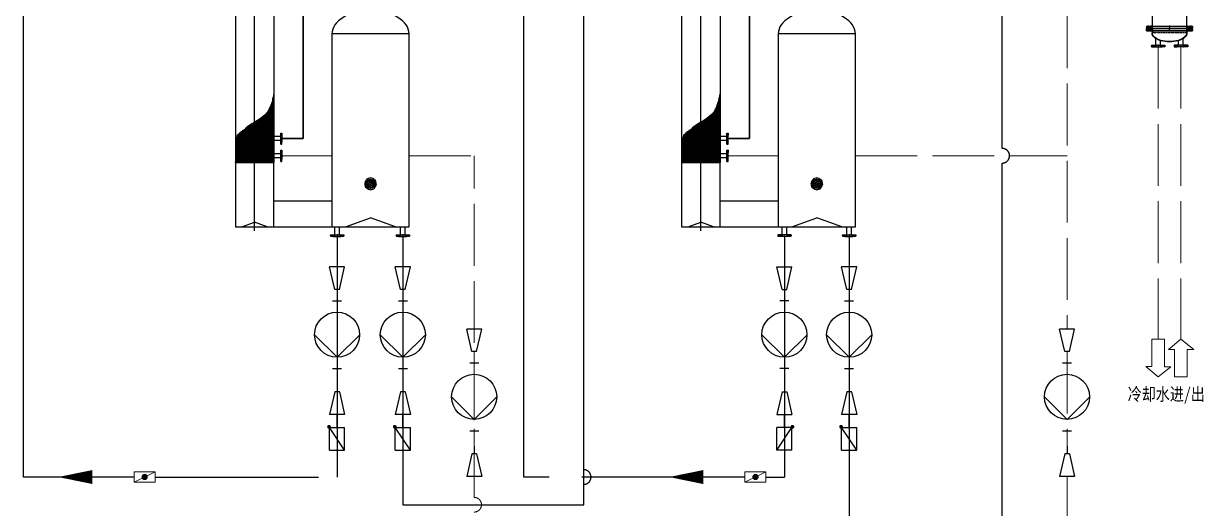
# Model space of a CAD drawing. Header units: millimetres. Extents: x -40360 to 69824, y -20656 to 13897.
# Drawn here: x -30860 to -17097, y -9922 to -4272 of the extents above; entities that cross this region are included whole.
import ezdxf

# ---------------------------------------------------------------- set-up
doc = ezdxf.new("R2010")
doc.units = ezdxf.units.MM
for name, pattern in [('ACAD_ISO02W100', [15, 12, -3]), ('ACAD_ISO10W100', [18, 12, -3, 0, -3]), ('PHANTOM', [63.5, 31.75, -6.35, 6.35, -6.35, 6.35, -6.35])]:
    doc.linetypes.add(name, pattern=pattern)
for name, color, linetype in [('2', 1, 'Continuous'), ('LAYER1', 7, 'Continuous'), ('LAYER2', 1, 'Continuous')]:
    doc.layers.add(name, color=color, linetype=linetype)
for name, color, linetype, lineweight in [('冷凝水管线', 140, 'ACAD_ISO02W100', 15), ('物料线路', 40, 'PHANTOM', 25), ('阀门仪表', 7, 'Continuous', 20)]:
    doc.layers.add(name, color=color, linetype=linetype, lineweight=lineweight)
doc.styles.add('仪表文字', font='SIMFANG.TTF', dxfattribs={"width": 0.8})

msp = doc.modelspace()

# ---------------------------------------------------------------- hatches: boundary and pattern name
h = msp.add_hatch()
h.set_pattern_fill('ANSI31', color=256, style=0)
h.set_pattern_definition([(315, (-45495.7813, -2655.963), (-2.24506403, -2.24506403), [])])
h.paths.add_polyline_path([(-17763, -4330), (-17751, -4330), (-17751, -4356), (-17763, -4356)])
h.paths.add_polyline_path([(-17763, -4326), (-17763, -4300), (-17751, -4300), (-17751, -4326)])
h.paths.add_polyline_path([(-17693, -4328), (-17693, -4356), (-17729, -4356), (-17729, -4330), (-17724, -4330), (-17724, -4328)])
h.paths.add_polyline_path([(-17693, -4300), (-17693, -4328), (-17724, -4328), (-17724, -4326), (-17729, -4326), (-17729, -4300)])
h.paths.add_polyline_path([(-17261, -4328), (-17261, -4330), (-17256, -4330), (-17256, -4356), (-17293, -4356), (-17293, -4328)])
h.paths.add_polyline_path([(-17256, -4300), (-17256, -4326), (-17261, -4326), (-17261, -4328), (-17293, -4328), (-17293, -4300)])
h.paths.add_polyline_path([(-17234, -4330), (-17223, -4330), (-17223, -4356), (-17234, -4356)])
h.paths.add_polyline_path([(-17234, -4300), (-17223, -4300), (-17223, -4326), (-17234, -4326)])
at = {"linetype": 'Continuous'}
h = msp.add_hatch(dxfattribs=at)
h.set_pattern_fill('_USER', scale=3.6, angle=-135, style=0, pattern_type=0)
h.set_pattern_definition([(45, (-52961.2538, -3676.911), (-2.5455844, 2.5455844), [])])
h.paths.add_polyline_path([(-17704, -4524), (-17704, -4541), (-17695, -4541), (-17695, -4524)])
h.paths.add_polyline_path([(-17548, -4524), (-17548, -4541), (-17558, -4541), (-17558, -4524)])
h.paths.add_polyline_path([(-17654, -4524), (-17654, -4543), (-17673, -4543), (-17673, -4541), (-17678, -4541), (-17678, -4524)])
h.paths.add_polyline_path([(-17599, -4524), (-17599, -4543), (-17579, -4543), (-17579, -4541), (-17575, -4541), (-17575, -4524)])
h = msp.add_hatch(dxfattribs=at)
h.set_pattern_fill('_USER', scale=3.6, angle=-135, style=0, pattern_type=0)
h.set_pattern_definition([(135, (17975.6084, -3676.911), (2.5455844, 2.5455844), [])])
h.paths.add_polyline_path([(-17281, -4524), (-17281, -4541), (-17291, -4541), (-17291, -4524)])
h.paths.add_polyline_path([(-17437, -4524), (-17437, -4541), (-17428, -4541), (-17428, -4524)])
h.paths.add_polyline_path([(-17332, -4524), (-17332, -4543), (-17313, -4543), (-17313, -4541), (-17308, -4541), (-17308, -4524)])
h.paths.add_polyline_path([(-17387, -4524), (-17387, -4543), (-17406, -4543), (-17406, -4541), (-17411, -4541), (-17411, -4524)])
h = msp.add_hatch(dxfattribs=at)
h.set_pattern_fill('_USER', scale=3, angle=-45, style=0, pattern_type=0)
h.set_pattern_definition([(135, (-28567.013, -35057.9666), (-2.12132034, -2.12132034), [])])
h.paths.add_polyline_path([(-27861, -5677), (-27847, -5677), (-27847, -5669), (-27861, -5669)])
h.paths.add_polyline_path([(-27861, -5547), (-27847, -5547), (-27847, -5555), (-27861, -5555)])
h.paths.add_polyline_path([(-27861, -5635), (-27845, -5635), (-27845, -5651), (-27847, -5651), (-27847, -5655), (-27861, -5655)])
h.paths.add_polyline_path([(-27861, -5589), (-27845, -5589), (-27845, -5573), (-27847, -5573), (-27847, -5569), (-27861, -5569)])
h = msp.add_hatch(dxfattribs=at)
h.set_pattern_fill('_USER', scale=3, angle=-45, style=0, pattern_type=0)
h.set_pattern_definition([(135, (-23361.7234, -35057.9666), (-2.12132034, -2.12132034), [])])
h.paths.add_polyline_path([(-22656, -5677), (-22642, -5677), (-22642, -5669), (-22656, -5669)])
h.paths.add_polyline_path([(-22656, -5547), (-22642, -5547), (-22642, -5555), (-22656, -5555)])
h.paths.add_polyline_path([(-22656, -5635), (-22640, -5635), (-22640, -5651), (-22642, -5651), (-22642, -5655), (-22656, -5655)])
h.paths.add_polyline_path([(-22656, -5589), (-22640, -5589), (-22640, -5573), (-22642, -5573), (-22642, -5569), (-22656, -5569)])
h = msp.add_hatch(dxfattribs=at)
h.set_pattern_fill('_USER', scale=3, angle=-45, style=0, pattern_type=0)
h.set_pattern_definition([(135, (-28567.013, -35257.692), (-2.12132034, -2.12132034), [])])
h.paths.add_polyline_path([(-27861, -5877), (-27847, -5877), (-27847, -5869), (-27861, -5869)])
h.paths.add_polyline_path([(-27861, -5747), (-27847, -5747), (-27847, -5755), (-27861, -5755)])
h.paths.add_polyline_path([(-27861, -5835), (-27845, -5835), (-27845, -5851), (-27847, -5851), (-27847, -5855), (-27861, -5855)])
h.paths.add_polyline_path([(-27861, -5789), (-27845, -5789), (-27845, -5773), (-27847, -5773), (-27847, -5769), (-27861, -5769)])
h = msp.add_hatch(dxfattribs=at)
h.set_pattern_fill('_USER', scale=3, angle=-45, style=0, pattern_type=0)
h.set_pattern_definition([(135, (-23361.7234, -35257.692), (-2.12132034, -2.12132034), [])])
h.paths.add_polyline_path([(-22656, -5877), (-22642, -5877), (-22642, -5869), (-22656, -5869)])
h.paths.add_polyline_path([(-22656, -5747), (-22642, -5747), (-22642, -5755), (-22656, -5755)])
h.paths.add_polyline_path([(-22656, -5835), (-22640, -5835), (-22640, -5851), (-22642, -5851), (-22642, -5855), (-22656, -5855)])
h.paths.add_polyline_path([(-22656, -5789), (-22640, -5789), (-22640, -5773), (-22642, -5773), (-22642, -5769), (-22656, -5769)])
h = msp.add_hatch()
h.set_pattern_fill('ANSI31', color=6, style=0)
h.set_pattern_definition([(315, (-45495.7813, -3777.1302), (-2.24506403, -2.24506403), [])])
h.paths.add_polyline_path([(-28172, -5889), (-28179, -5889), (-28179, -5859), (-28172, -5859)])
h.paths.add_polyline_path([(-28193, -5889), (-28200, -5889), (-28200, -5859), (-28193, -5859)])
h.paths.add_polyline_path([(-28214, -5889), (-28220, -5889), (-28220, -5859), (-28214, -5859)])
h.paths.add_polyline_path([(-28234, -5889), (-28241, -5889), (-28241, -5859), (-28234, -5859)])
h.paths.add_polyline_path([(-28255, -5889), (-28262, -5889), (-28262, -5859), (-28255, -5859)])
h.paths.add_polyline_path([(-28275, -5889), (-28282, -5889), (-28282, -5859), (-28275, -5859)])
h.paths.add_polyline_path([(-28296, -5889), (-28303, -5889), (-28303, -5859), (-28296, -5859)])
h.paths.add_polyline_path([(-28317, -5889), (-28323, -5889), (-28323, -5859), (-28317, -5859)])
h.paths.add_polyline_path([(-28337, -5889), (-28344, -5889), (-28344, -5859), (-28337, -5859)])
h.paths.add_polyline_path([(-28358, -5889), (-28365, -5889), (-28365, -5859), (-28358, -5859)])
h.paths.add_polyline_path([(-28378, -5889), (-28390, -5889), (-28390, -5859), (-28378, -5859)])
h.paths.add_polyline_path([(-28152, -5889), (-28159, -5889), (-28159, -5859), (-28152, -5859)])
h.paths.add_polyline_path([(-28131, -5889), (-28138, -5889), (-28138, -5859), (-28131, -5859)])
h.paths.add_polyline_path([(-28110, -5889), (-28117, -5889), (-28117, -5859), (-28110, -5859)])
h.paths.add_polyline_path([(-28090, -5889), (-28097, -5889), (-28097, -5859), (-28090, -5859)])
h.paths.add_polyline_path([(-28069, -5889), (-28076, -5889), (-28076, -5859), (-28069, -5859)])
h.paths.add_polyline_path([(-28049, -5889), (-28055, -5889), (-28055, -5859), (-28049, -5859)])
h.paths.add_polyline_path([(-28028, -5889), (-28035, -5889), (-28035, -5859), (-28028, -5859)])
h.paths.add_polyline_path([(-28007, -5889), (-28014, -5889), (-28014, -5859), (-28007, -5859)])
h.paths.add_polyline_path([(-27987, -5889), (-27994, -5889), (-27994, -5859), (-27987, -5859)])
h.paths.add_polyline_path([(-27966, -5889), (-27973, -5889), (-27973, -5859), (-27966, -5859)])
h.paths.add_polyline_path([(-27940, -5889), (-27952, -5889), (-27952, -5859), (-27940, -5859)])
h = msp.add_hatch()
h.set_pattern_fill('ANSI31', color=6, style=0)
h.set_pattern_definition([(315, (-40290.4917, -3777.1302), (-2.24506403, -2.24506403), [])])
h.paths.add_polyline_path([(-22967, -5889), (-22974, -5889), (-22974, -5859), (-22967, -5859)])
h.paths.add_polyline_path([(-22988, -5889), (-22994, -5889), (-22994, -5859), (-22988, -5859)])
h.paths.add_polyline_path([(-23008, -5889), (-23015, -5889), (-23015, -5859), (-23008, -5859)])
h.paths.add_polyline_path([(-23029, -5889), (-23036, -5889), (-23036, -5859), (-23029, -5859)])
h.paths.add_polyline_path([(-23049, -5889), (-23056, -5889), (-23056, -5859), (-23049, -5859)])
h.paths.add_polyline_path([(-23070, -5889), (-23077, -5889), (-23077, -5859), (-23070, -5859)])
h.paths.add_polyline_path([(-23091, -5889), (-23098, -5889), (-23098, -5859), (-23091, -5859)])
h.paths.add_polyline_path([(-23111, -5889), (-23118, -5889), (-23118, -5859), (-23111, -5859)])
h.paths.add_polyline_path([(-23132, -5889), (-23139, -5889), (-23139, -5859), (-23132, -5859)])
h.paths.add_polyline_path([(-23152, -5889), (-23159, -5889), (-23159, -5859), (-23152, -5859)])
h.paths.add_polyline_path([(-23173, -5889), (-23185, -5889), (-23185, -5859), (-23173, -5859)])
h.paths.add_polyline_path([(-22946, -5889), (-22953, -5889), (-22953, -5859), (-22946, -5859)])
h.paths.add_polyline_path([(-22926, -5889), (-22933, -5889), (-22933, -5859), (-22926, -5859)])
h.paths.add_polyline_path([(-22905, -5889), (-22912, -5889), (-22912, -5859), (-22905, -5859)])
h.paths.add_polyline_path([(-22885, -5889), (-22891, -5889), (-22891, -5859), (-22885, -5859)])
h.paths.add_polyline_path([(-22864, -5889), (-22871, -5889), (-22871, -5859), (-22864, -5859)])
h.paths.add_polyline_path([(-22843, -5889), (-22850, -5889), (-22850, -5859), (-22843, -5859)])
h.paths.add_polyline_path([(-22823, -5889), (-22830, -5889), (-22830, -5859), (-22823, -5859)])
h.paths.add_polyline_path([(-22802, -5889), (-22809, -5889), (-22809, -5859), (-22802, -5859)])
h.paths.add_polyline_path([(-22781, -5889), (-22788, -5889), (-22788, -5859), (-22781, -5859)])
h.paths.add_polyline_path([(-22761, -5889), (-22768, -5889), (-22768, -5859), (-22761, -5859)])
h.paths.add_polyline_path([(-22735, -5889), (-22747, -5889), (-22747, -5859), (-22735, -5859)])
h = msp.add_hatch()
h.set_pattern_fill('ANSI33', color=5, scale=3, style=0)
h.set_pattern_definition([(45, (-30077.023, -1401.48), (-13.470384, 13.470384), []), (45, (-30063.552, -1401.48), (-13.470384, 13.470384), [9.525, -4.7625])])
h.paths.add_polyline_path([(-26867, -6139, 1), (-26759, -6139, 1)])
h = msp.add_hatch()
h.set_pattern_fill('ANSI33', color=5, scale=3, style=0)
h.set_pattern_definition([(45, (-24871.733, -1401.48), (-13.470384, 13.470384), []), (45, (-24858.263, -1401.48), (-13.470384, 13.470384), [9.525, -4.7625])])
h.paths.add_polyline_path([(-21661, -6139, 1), (-21553, -6139, 1)])
h = msp.add_hatch(dxfattribs=at)
h.set_pattern_fill('_USER', scale=3.6, angle=-135, style=0, pattern_type=0)
h.set_pattern_definition([(45, (-62537.7753, -5886.6496), (-2.5455844, 2.5455844), [])])
h.paths.add_polyline_path([(-27281, -6734), (-27281, -6751), (-27271, -6751), (-27271, -6734)])
h.paths.add_polyline_path([(-27125, -6734), (-27125, -6751), (-27134, -6751), (-27134, -6734)])
h.paths.add_polyline_path([(-27230, -6734), (-27230, -6753), (-27250, -6753), (-27250, -6751), (-27254, -6751), (-27254, -6734)])
h.paths.add_polyline_path([(-27175, -6734), (-27175, -6753), (-27156, -6753), (-27156, -6751), (-27151, -6751), (-27151, -6734)])
h = msp.add_hatch(dxfattribs=at)
h.set_pattern_fill('_USER', scale=3.6, angle=-135, style=0, pattern_type=0)
h.set_pattern_definition([(45, (-61770.8307, -5886.6496), (-2.5455844, 2.5455844), [])])
h.paths.add_polyline_path([(-26514, -6734), (-26514, -6751), (-26504, -6751), (-26504, -6734)])
h.paths.add_polyline_path([(-26358, -6734), (-26358, -6751), (-26367, -6751), (-26367, -6734)])
h.paths.add_polyline_path([(-26463, -6734), (-26463, -6753), (-26483, -6753), (-26483, -6751), (-26487, -6751), (-26487, -6734)])
h.paths.add_polyline_path([(-26408, -6734), (-26408, -6753), (-26389, -6753), (-26389, -6751), (-26384, -6751), (-26384, -6734)])
h = msp.add_hatch(dxfattribs=at)
h.set_pattern_fill('_USER', scale=3.6, angle=-135, style=0, pattern_type=0)
h.set_pattern_definition([(135, (13350.385, -5886.6496), (2.5455844, 2.5455844), [])])
h.paths.add_polyline_path([(-21907, -6734), (-21907, -6751), (-21916, -6751), (-21916, -6734)])
h.paths.add_polyline_path([(-22063, -6734), (-22063, -6751), (-22053, -6751), (-22053, -6734)])
h.paths.add_polyline_path([(-21957, -6734), (-21957, -6753), (-21938, -6753), (-21938, -6751), (-21933, -6751), (-21933, -6734)])
h.paths.add_polyline_path([(-22012, -6734), (-22012, -6753), (-22031, -6753), (-22031, -6751), (-22036, -6751), (-22036, -6734)])
h = msp.add_hatch(dxfattribs=at)
h.set_pattern_fill('_USER', scale=3.6, angle=-135, style=0, pattern_type=0)
h.set_pattern_definition([(45, (-56565.317, -5886.6496), (-2.5455844, 2.5455844), [])])
h.paths.add_polyline_path([(-21308, -6734), (-21308, -6751), (-21299, -6751), (-21299, -6734)])
h.paths.add_polyline_path([(-21152, -6734), (-21152, -6751), (-21162, -6751), (-21162, -6734)])
h.paths.add_polyline_path([(-21258, -6734), (-21258, -6753), (-21277, -6753), (-21277, -6751), (-21282, -6751), (-21282, -6734)])
h.paths.add_polyline_path([(-21203, -6734), (-21203, -6753), (-21183, -6753), (-21183, -6751), (-21179, -6751), (-21179, -6734)])

# ---------------------------------------------------------------- linework, layer by layer
at = {"color": 1}
for p, q in [((-28165, -6689), (-28165, 2522)), ((-22960, -6689), (-22960, 2522))]:
    msp.add_line(p, q, dxfattribs=at)
for p, q in [((-17693, -4328), (-17693, 1672)), ((-17293, 1672), (-17293, -4328)), ((-28390, -189), (-28390, -5889)), ((-27940, -189), (-27940, -5889)), ((-23185, -189), (-23185, -5889)), ((-22735, -189), (-22735, -5889)), ((-17763, -4300), (-17763, -4326)), ((-17763, -4300), (-17223, -4300)), ((-17763, -4326), (-17724, -4326)), ((-17763, -4356), (-17763, -4330)), ((-17763, -4330), (-17724, -4330)), ((-17763, -4356), (-17223, -4356)), ((-17751, -4300), (-17751, -4326)), ((-17751, -4356), (-17751, -4330)), ((-17729, -4300), (-17729, -4326)), ((-17729, -4356), (-17729, -4330)), ((-17724, -4326), (-17724, -4328)), ((-17724, -4330), (-17724, -4328)), ((-17724, -4328), (-17261, -4328)), ((-17724, -4328), (-17261, -4328)), ((-17289, -4328), (-17697, -4328)), ((-17289, -4356), (-17697, -4356)), ((-17697, -4356), (-17697, -4381)), ((-17293, -4328), (-17693, -4328)), ((-17693, -4328), (-17293, -4328)), ((-17693, -4328), (-17293, -4328)), ((-17693, -4328), (-17693, -4356)), ((-17693, -4356), (-17693, -4381)), ((-17293, -4328), (-17293, -4356)), ((-17293, -4356), (-17293, -4381)), ((-17289, -4356), (-17289, -4381)), ((-17261, -4328), (-17261, -4326)), ((-17223, -4326), (-17261, -4326)), ((-17261, -4328), (-17261, -4330)), ((-17223, -4330), (-17261, -4330)), ((-17256, -4300), (-17256, -4326)), ((-17256, -4356), (-17256, -4330)), ((-17234, -4300), (-17234, -4326)), ((-17234, -4356), (-17234, -4330)), ((-17223, -4300), (-17223, -4326)), ((-17223, -4356), (-17223, -4330)), ((-17704, -4524), (-17704, -4541)), ((-17704, -4524), (-17548, -4524)), ((-17704, -4541), (-17673, -4541)), ((-17695, -4524), (-17695, -4541)), ((-17678, -4524), (-17678, -4541)), ((-17673, -4541), (-17673, -4543)), ((-17654, -4524), (-17654, -4440)), ((-17654, -4524), (-17654, -4543)), ((-17599, -4524), (-17599, -4466)), ((-17599, -4524), (-17599, -4543)), ((-17579, -4543), (-17579, -4541)), ((-17548, -4541), (-17579, -4541)), ((-17575, -4524), (-17575, -4541)), ((-17558, -4524), (-17558, -4541)), ((-17548, -4524), (-17548, -4541)), ((-17437, -4524), (-17437, -4541)), ((-17281, -4524), (-17437, -4524)), ((-17437, -4541), (-17406, -4541)), ((-17428, -4524), (-17428, -4541)), ((-17411, -4524), (-17411, -4541)), ((-17406, -4543), (-17406, -4541)), ((-17387, -4524), (-17387, -4466)), ((-17387, -4524), (-17387, -4543)), ((-17332, -4524), (-17332, -4440)), ((-17332, -4524), (-17332, -4543)), ((-17281, -4541), (-17313, -4541)), ((-17313, -4541), (-17313, -4543)), ((-17308, -4524), (-17308, -4541)), ((-17291, -4524), (-17291, -4541)), ((-17281, -4524), (-17281, -4541)), ((-17673, -4543), (-17579, -4543)), ((-17313, -4543), (-17406, -4543)), ((-27861, -5589), (-27940, -5589)), ((-27861, -5635), (-27940, -5635)), ((-27861, -5547), (-27847, -5547)), ((-27861, -5677), (-27861, -5547)), ((-27861, -5555), (-27847, -5555)), ((-27861, -5569), (-27847, -5569)), ((-27861, -5589), (-27845, -5589)), ((-27861, -5635), (-27845, -5635)), ((-27847, -5547), (-27847, -5573)), ((-27845, -5573), (-27847, -5573)), ((-27845, -5651), (-27845, -5573)), ((-22656, -5589), (-22735, -5589)), ((-22656, -5635), (-22735, -5635)), ((-22656, -5547), (-22642, -5547)), ((-22656, -5677), (-22656, -5547)), ((-22656, -5555), (-22642, -5555)), ((-22656, -5569), (-22642, -5569)), ((-22656, -5589), (-22640, -5589)), ((-22656, -5635), (-22640, -5635)), ((-22642, -5547), (-22642, -5573)), ((-22640, -5573), (-22642, -5573)), ((-22640, -5651), (-22640, -5573)), ((-27861, -5655), (-27847, -5655)), ((-27861, -5669), (-27847, -5669)), ((-27861, -5677), (-27847, -5677)), ((-27861, -5747), (-27847, -5747)), ((-27861, -5877), (-27861, -5747)), ((-27861, -5755), (-27847, -5755)), ((-27861, -5769), (-27847, -5769)), ((-27847, -5677), (-27847, -5651)), ((-27847, -5651), (-27845, -5651)), ((-27847, -5747), (-27847, -5773)), ((-27845, -5773), (-27847, -5773)), ((-27845, -5851), (-27845, -5773)), ((-22656, -5655), (-22642, -5655)), ((-22656, -5669), (-22642, -5669)), ((-22656, -5677), (-22642, -5677)), ((-22656, -5747), (-22642, -5747)), ((-22656, -5877), (-22656, -5747)), ((-22656, -5755), (-22642, -5755)), ((-22656, -5769), (-22642, -5769)), ((-22642, -5677), (-22642, -5651)), ((-22642, -5651), (-22640, -5651)), ((-22642, -5747), (-22642, -5773)), ((-22640, -5773), (-22642, -5773)), ((-22640, -5851), (-22640, -5773)), ((-28390, -5859), (-27940, -5859)), ((-28390, -5889), (-27940, -5889)), ((-28390, -5889), (-28390, -6639)), ((-27861, -5789), (-27940, -5789)), ((-27861, -5835), (-27940, -5835)), ((-27940, -6639), (-27940, -5889)), ((-27861, -5789), (-27845, -5789)), ((-27861, -5835), (-27845, -5835)), ((-27861, -5855), (-27847, -5855)), ((-27861, -5869), (-27847, -5869)), ((-27861, -5877), (-27847, -5877)), ((-27847, -5877), (-27847, -5851)), ((-27847, -5851), (-27845, -5851)), ((-23185, -5859), (-22735, -5859)), ((-23185, -5889), (-22735, -5889)), ((-23185, -5889), (-23185, -6639)), ((-22656, -5789), (-22735, -5789)), ((-22656, -5835), (-22735, -5835)), ((-22735, -6639), (-22735, -5889)), ((-22656, -5789), (-22640, -5789)), ((-22656, -5835), (-22640, -5835)), ((-22656, -5855), (-22642, -5855)), ((-22656, -5869), (-22642, -5869)), ((-22656, -5877), (-22642, -5877)), ((-22642, -5877), (-22642, -5851)), ((-22642, -5851), (-22640, -5851)), ((-26879, -6139), (-26881, -6139)), ((-26874, -6113), (-26876, -6112)), ((-26874, -6164), (-26876, -6165)), ((-26859, -6092), (-26861, -6090)), ((-26859, -6185), (-26861, -6187)), ((-26838, -6078), (-26839, -6075)), ((-26813, -6073), (-26813, -6070)), ((-26788, -6078), (-26787, -6075)), ((-26766, -6092), (-26764, -6090)), ((-26766, -6185), (-26764, -6187)), ((-26752, -6113), (-26750, -6112)), ((-26752, -6164), (-26750, -6165)), ((-26747, -6139), (-26744, -6139)), ((-21673, -6139), (-21676, -6139)), ((-21668, -6113), (-21671, -6112)), ((-21668, -6164), (-21671, -6165)), ((-21654, -6092), (-21656, -6090)), ((-21654, -6185), (-21656, -6187)), ((-21633, -6078), (-21634, -6075)), ((-21607, -6073), (-21607, -6070)), ((-21582, -6078), (-21581, -6075)), ((-21561, -6092), (-21559, -6090)), ((-21561, -6185), (-21559, -6187)), ((-21547, -6113), (-21544, -6112)), ((-21547, -6164), (-21544, -6165)), ((-21542, -6139), (-21539, -6139)), ((-26838, -6199), (-26839, -6202)), ((-26813, -6204), (-26813, -6207)), ((-26788, -6199), (-26787, -6202)), ((-21633, -6199), (-21634, -6202)), ((-21607, -6204), (-21607, -6207)), ((-21582, -6199), (-21581, -6202)), ((-27940, -6339), (-27263, -6339)), ((-22735, -6339), (-22057, -6339)), ((-28314, -6639), (-28165, -6586)), ((-28017, -6639), (-28165, -6586)), ((-27105, -6639), (-26813, -6535)), ((-26520, -6639), (-26813, -6535)), ((-23109, -6639), (-22960, -6586)), ((-22812, -6639), (-22960, -6586)), ((-21900, -6639), (-21607, -6535)), ((-21315, -6639), (-21607, -6535)), ((-28390, -6639), (-27940, -6639)), ((-27940, -6639), (-27263, -6639)), ((-27281, -6734), (-27281, -6751)), ((-27281, -6734), (-27125, -6734)), ((-27271, -6734), (-27271, -6751)), ((-27254, -6734), (-27254, -6751)), ((-27230, -6734), (-27230, -6639)), ((-27230, -6734), (-27230, -6753)), ((-27175, -6734), (-27175, -6639)), ((-27175, -6734), (-27175, -6753)), ((-27151, -6734), (-27151, -6751)), ((-27134, -6734), (-27134, -6751)), ((-27125, -6734), (-27125, -6751)), ((-26514, -6734), (-26514, -6751)), ((-26514, -6734), (-26358, -6734)), ((-26504, -6734), (-26504, -6751)), ((-26487, -6734), (-26487, -6751)), ((-26463, -6734), (-26463, -6639)), ((-26463, -6734), (-26463, -6753)), ((-26408, -6734), (-26408, -6639)), ((-26408, -6734), (-26408, -6753)), ((-26384, -6734), (-26384, -6751)), ((-26367, -6734), (-26367, -6751)), ((-26358, -6734), (-26358, -6751)), ((-23185, -6639), (-22735, -6639)), ((-22735, -6639), (-22057, -6639)), ((-22063, -6734), (-22063, -6751)), ((-21907, -6734), (-22063, -6734)), ((-22053, -6734), (-22053, -6751)), ((-22036, -6734), (-22036, -6751)), ((-22012, -6734), (-22012, -6639)), ((-22012, -6734), (-22012, -6753)), ((-21957, -6734), (-21957, -6639)), ((-21957, -6734), (-21957, -6753)), ((-21933, -6734), (-21933, -6751)), ((-21916, -6734), (-21916, -6751)), ((-21907, -6734), (-21907, -6751)), ((-21308, -6734), (-21308, -6751)), ((-21308, -6734), (-21152, -6734)), ((-21299, -6734), (-21299, -6751)), ((-21282, -6734), (-21282, -6751)), ((-21258, -6734), (-21258, -6639)), ((-21258, -6734), (-21258, -6753)), ((-21203, -6734), (-21203, -6639)), ((-21203, -6734), (-21203, -6753)), ((-21179, -6734), (-21179, -6751)), ((-21162, -6734), (-21162, -6751)), ((-21152, -6734), (-21152, -6751)), ((-27281, -6751), (-27250, -6751)), ((-27250, -6751), (-27250, -6753)), ((-27250, -6753), (-27156, -6753)), ((-27156, -6753), (-27156, -6751)), ((-27125, -6751), (-27156, -6751)), ((-26514, -6751), (-26483, -6751)), ((-26483, -6751), (-26483, -6753)), ((-26483, -6753), (-26389, -6753)), ((-26389, -6753), (-26389, -6751)), ((-26358, -6751), (-26389, -6751)), ((-22063, -6751), (-22031, -6751)), ((-22031, -6753), (-22031, -6751)), ((-21938, -6753), (-22031, -6753)), ((-21907, -6751), (-21938, -6751)), ((-21938, -6751), (-21938, -6753)), ((-21308, -6751), (-21277, -6751)), ((-21277, -6751), (-21277, -6753)), ((-21277, -6753), (-21183, -6753)), ((-21183, -6753), (-21183, -6751)), ((-21152, -6751), (-21183, -6751))]:
    msp.add_line(p, q)
at = {"color": 6, "lineweight": 30}
for p, q in [((-27597, -5612), (-27597, -3039)), ((-22392, -5612), (-22392, -3039)), ((-27845, -5612), (-27597, -5612)), ((-22640, -5612), (-22392, -5612))]:
    msp.add_line(p, q, dxfattribs=at)
at = {"color": 1, "linetype": 'ACAD_ISO10W100'}
for p, q in [((-17740, -4295), (-17740, -4331)), ((-17740, -4361), (-17740, -4325)), ((-17289, -4381), (-17697, -4381)), ((-17493, -4294), (-17493, -4336)), ((-17493, -4362), (-17493, -4320)), ((-17245, -4295), (-17245, -4331)), ((-17245, -4361), (-17245, -4325)), ((-17686, -4518), (-17686, -4547)), ((-17626, -4517), (-17626, -4553)), ((-17566, -4518), (-17566, -4547)), ((-17419, -4518), (-17419, -4547)), ((-17359, -4517), (-17359, -4553)), ((-17299, -4518), (-17299, -4547)), ((-27867, -5612), (-27837, -5612)), ((-27866, -5562), (-27842, -5562)), ((-22662, -5612), (-22632, -5612)), ((-22661, -5562), (-22637, -5562)), ((-27866, -5662), (-27842, -5662)), ((-27866, -5762), (-27842, -5762)), ((-22661, -5662), (-22637, -5662)), ((-22661, -5762), (-22637, -5762)), ((-27867, -5812), (-27837, -5812)), ((-27866, -5862), (-27842, -5862)), ((-22662, -5812), (-22632, -5812)), ((-22661, -5862), (-22637, -5862)), ((-27263, -6728), (-27263, -6757)), ((-27203, -6727), (-27203, -6763)), ((-27143, -6728), (-27143, -6757)), ((-26496, -6728), (-26496, -6757)), ((-26436, -6727), (-26436, -6763)), ((-26376, -6728), (-26376, -6757)), ((-22045, -6728), (-22045, -6757)), ((-21985, -6727), (-21985, -6763)), ((-21925, -6728), (-21925, -6757)), ((-21290, -6728), (-21290, -6757)), ((-21230, -6727), (-21230, -6763)), ((-21170, -6728), (-21170, -6757))]:
    msp.add_line(p, q, dxfattribs=at)
at = {"color": 4}
for p, q in [((-27973, -5889), (-27973, -5213)), ((-27966, -5889), (-27966, -5190)), ((-27952, -5889), (-27952, -5135)), ((-22768, -5889), (-22768, -5213)), ((-22761, -5889), (-22761, -5190)), ((-22747, -5889), (-22747, -5135)), ((-28069, -5889), (-28069, -5363)), ((-28055, -5889), (-28055, -5351)), ((-28049, -5889), (-28049, -5344)), ((-28035, -5889), (-28035, -5329)), ((-28028, -5889), (-28028, -5321)), ((-28014, -5889), (-28014, -5302)), ((-28007, -5889), (-28007, -5291)), ((-27994, -5889), (-27994, -5265)), ((-27987, -5889), (-27987, -5250)), ((-22864, -5889), (-22864, -5363)), ((-22850, -5889), (-22850, -5351)), ((-22843, -5889), (-22843, -5344)), ((-22830, -5889), (-22830, -5329)), ((-22823, -5889), (-22823, -5321)), ((-22809, -5889), (-22809, -5302)), ((-22802, -5889), (-22802, -5291)), ((-22788, -5889), (-22788, -5265)), ((-22781, -5889), (-22781, -5250)), ((-28282, -5889), (-28282, -5501)), ((-28275, -5889), (-28275, -5497)), ((-28262, -5889), (-28262, -5488)), ((-28255, -5889), (-28255, -5484)), ((-28241, -5889), (-28241, -5475)), ((-28234, -5889), (-28234, -5471)), ((-28220, -5889), (-28220, -5463)), ((-28214, -5889), (-28214, -5459)), ((-28200, -5889), (-28200, -5451)), ((-28193, -5889), (-28193, -5447)), ((-28179, -5889), (-28179, -5439)), ((-28172, -5889), (-28172, -5435)), ((-28159, -5889), (-28159, -5426)), ((-28152, -5889), (-28152, -5422)), ((-28138, -5889), (-28138, -5413)), ((-28131, -5889), (-28131, -5409)), ((-28117, -5889), (-28117, -5400)), ((-28110, -5889), (-28110, -5395)), ((-28097, -5889), (-28097, -5385)), ((-28090, -5889), (-28090, -5380)), ((-28076, -5889), (-28076, -5369)), ((-23077, -5889), (-23077, -5501)), ((-23070, -5889), (-23070, -5497)), ((-23056, -5889), (-23056, -5488)), ((-23049, -5889), (-23049, -5484)), ((-23036, -5889), (-23036, -5475)), ((-23029, -5889), (-23029, -5471)), ((-23015, -5889), (-23015, -5463)), ((-23008, -5889), (-23008, -5459)), ((-22994, -5889), (-22994, -5451)), ((-22988, -5889), (-22988, -5447)), ((-22974, -5889), (-22974, -5439)), ((-22967, -5889), (-22967, -5435)), ((-22953, -5889), (-22953, -5426)), ((-22946, -5889), (-22946, -5422)), ((-22933, -5889), (-22933, -5413)), ((-22926, -5889), (-22926, -5409)), ((-22912, -5889), (-22912, -5400)), ((-22905, -5889), (-22905, -5395)), ((-22891, -5889), (-22891, -5385)), ((-22885, -5889), (-22885, -5380)), ((-22871, -5889), (-22871, -5369)), ((-28378, -5889), (-28378, -5591)), ((-28365, -5889), (-28365, -5570)), ((-28358, -5889), (-28358, -5562)), ((-28344, -5889), (-28344, -5548)), ((-28337, -5889), (-28337, -5541)), ((-28323, -5889), (-28323, -5530)), ((-28317, -5889), (-28317, -5525)), ((-28303, -5889), (-28303, -5515)), ((-28296, -5889), (-28296, -5510)), ((-23173, -5889), (-23173, -5591)), ((-23159, -5889), (-23159, -5570)), ((-23152, -5889), (-23152, -5562)), ((-23139, -5889), (-23139, -5548)), ((-23132, -5889), (-23132, -5541)), ((-23118, -5889), (-23118, -5530)), ((-23111, -5889), (-23111, -5525)), ((-23098, -5889), (-23098, -5515)), ((-23091, -5889), (-23091, -5510))]:
    msp.add_line(p, q, dxfattribs=at)
for points in [[(-27263, -6639), (-26363, -6639), (-26363, -4389), (-27263, -4389)], [(-22057, -6639), (-21157, -6639), (-21157, -4389), (-22057, -4389)]]:
    msp.add_lwpolyline(points, close=True)
for centre in [(-26813, -6139), (-21607, -6139)]:
    msp.add_circle(centre, 54)
for centre, radius, start, end in [((-26813, -6139), 68.3, 157.5, 180), ((-26813, -6139), 65.9, 180, 202.5), ((-26813, -6139), 68.3, 202.5, 225), ((-26813, -6139), 65.9, 135, 157.5), ((-26813, -6139), 68.3, 112.5, 135), ((-26813, -6139), 65.9, 225, 247.5), ((-26813, -6139), 65.9, 90, 112.5), ((-26813, -6139), 68.3, 67.5, 90), ((-26813, -6139), 65.9, 45, 67.5), ((-26813, -6139), 68.3, 292.5, 315), ((-26813, -6139), 65.9, 315, 337.5), ((-26813, -6139), 68.3, 22.5, 45), ((-26813, -6139), 65.9, 0, 22.5), ((-26813, -6139), 68.3, 337.5, 0), ((-21607, -6139), 68.3, 157.5, 180), ((-21607, -6139), 65.9, 180, 202.5), ((-21607, -6139), 68.3, 202.5, 225), ((-21607, -6139), 65.9, 135, 157.5), ((-21607, -6139), 68.3, 112.5, 135), ((-21607, -6139), 65.9, 225, 247.5), ((-21607, -6139), 65.9, 90, 112.5), ((-21607, -6139), 68.3, 67.5, 90), ((-21607, -6139), 65.9, 45, 67.5), ((-21607, -6139), 68.3, 292.5, 315), ((-21607, -6139), 65.9, 315, 337.5), ((-21607, -6139), 68.3, 22.5, 45), ((-21607, -6139), 65.9, 0, 22.5), ((-21607, -6139), 68.3, 337.5, 0), ((-26813, -6139), 68.3, 247.5, 270), ((-26813, -6139), 65.9, 270, 292.5), ((-21607, -6139), 68.3, 247.5, 270), ((-21607, -6139), 65.9, 270, 292.5)]:
    msp.add_arc(centre, radius, start, end)
for centre in [(-26813, -4389), (-21607, -4389)]:
    msp.add_ellipse(centre, major_axis=(-450, 0), ratio=0.594545, start_param=3.141593, end_param=6.283185)
at = {"extrusion": (0, 0, -1)}
for major_axis, ratio in [((204, 0), 0.509804), ((200, 0), 0.5)]:
    msp.add_ellipse((-17493, -4381), major_axis=major_axis, ratio=ratio, start_param=0, end_param=3.141593, dxfattribs=at)
at = {"end_tangent": (0, -1)}
for points in [[(-27940, -5078), (-28014, -5302), (-28262, -5488), (-28390, -5639)], [(-22735, -5078), (-22809, -5302), (-23056, -5488), (-23185, -5639)]]:
    msp.add_spline(points, degree=3, dxfattribs=at)
at = {"layer": '2', "color": 7}
for p, q in [((-27115, -7108), (-27291, -7108)), ((-27229, -7371), (-27291, -7108)), ((-27176, -7371), (-27115, -7108)), ((-26348, -7108), (-26524, -7108)), ((-26462, -7371), (-26524, -7108)), ((-26409, -7371), (-26348, -7108)), ((-22072, -7108), (-21897, -7108)), ((-22011, -7371), (-22072, -7108)), ((-21958, -7371), (-21897, -7108)), ((-21142, -7108), (-21318, -7108)), ((-21257, -7371), (-21318, -7108)), ((-21204, -7371), (-21142, -7108)), ((-27176, -7371), (-27229, -7371)), ((-26409, -7371), (-26462, -7371)), ((-22011, -7371), (-21958, -7371)), ((-21204, -7371), (-21257, -7371)), ((-25516, -7832), (-25691, -7832)), ((-25630, -8095), (-25691, -7832)), ((-25577, -8095), (-25516, -7832)), ((-18600, -7832), (-18776, -7832)), ((-18714, -8095), (-18776, -7832)), ((-18661, -8095), (-18600, -7832)), ((-25577, -8095), (-25630, -8095)), ((-18661, -8095), (-18714, -8095)), ((-27229, -8564), (-27291, -8828)), ((-27176, -8564), (-27229, -8564)), ((-27176, -8564), (-27115, -8828)), ((-26462, -8564), (-26524, -8828)), ((-26409, -8564), (-26462, -8564)), ((-26409, -8564), (-26348, -8828)), ((-22011, -8564), (-22072, -8828)), ((-22011, -8564), (-21958, -8564)), ((-21958, -8564), (-21897, -8828)), ((-21257, -8564), (-21318, -8828)), ((-21204, -8564), (-21257, -8564)), ((-21204, -8564), (-21142, -8828)), ((-27115, -8828), (-27291, -8828)), ((-26348, -8828), (-26524, -8828)), ((-22072, -8828), (-21897, -8828)), ((-21142, -8828), (-21318, -8828)), ((-25630, -9288), (-25691, -9552)), ((-25577, -9288), (-25630, -9288)), ((-25577, -9288), (-25516, -9552)), ((-18714, -9288), (-18776, -9552)), ((-18661, -9288), (-18714, -9288)), ((-18661, -9288), (-18600, -9552)), ((-25516, -9552), (-25691, -9552)), ((-18600, -9552), (-18776, -9552))]:
    msp.add_line(p, q, dxfattribs=at)
at = {"layer": '2', "color": 7, "const_width": 21.9}
for points in [[(-27297, -8960, -1), (-27297, -8982, -1)], [(-26530, -8960, -1), (-26530, -8982, -1)], [(-21891, -8960, 1), (-21891, -8982, 1)], [(-21324, -8960, -1), (-21324, -8982, -1)]]:
    msp.add_lwpolyline(points, format="xyb", close=True, dxfattribs=at)
at = {"layer": 'LAYER1'}
for p, q in [((-27466, -7898), (-27203, -8161)), ((-27203, -8161), (-26939, -7898)), ((-26699, -7898), (-26436, -8161)), ((-26436, -8161), (-26172, -7898)), ((-21985, -8161), (-22248, -7898)), ((-21721, -7898), (-21985, -8161)), ((-21494, -7898), (-21230, -8161)), ((-21230, -8161), (-20967, -7898)), ((-27203, -8475), (-27203, -8564)), ((-27203, -8475), (-27203, -8564)), ((-26436, -8475), (-26436, -8564)), ((-26436, -8475), (-26436, -8564)), ((-21985, -8475), (-21985, -8564)), ((-21985, -8475), (-21985, -8564)), ((-21230, -8475), (-21230, -8564)), ((-21230, -8475), (-21230, -8564)), ((-25867, -8622), (-25604, -8885)), ((-25604, -8885), (-25340, -8622)), ((-18951, -8622), (-18688, -8885)), ((-18688, -8885), (-18424, -8622)), ((-25604, -9199), (-25604, -9288)), ((-25604, -9199), (-25604, -9288)), ((-18688, -9199), (-18688, -9288)), ((-18688, -9199), (-18688, -9288))]:
    msp.add_line(p, q, dxfattribs=at)
at = {"layer": 'LAYER1', "color": 7, "linetype": 'Continuous'}
for p, q in [((-27291, -9244), (-27291, -8980)), ((-27115, -9244), (-27115, -8980)), ((-26524, -9244), (-26524, -8980)), ((-26348, -9244), (-26348, -8980)), ((-22072, -9244), (-22072, -8980)), ((-21897, -9244), (-21897, -8980)), ((-21318, -9244), (-21318, -8980)), ((-21142, -9244), (-21142, -8980))]:
    msp.add_line(p, q, dxfattribs=at)
at = {"layer": 'LAYER1', "color": 7}
for p, q in [((-27291, -8980), (-27115, -8980)), ((-27115, -9244), (-27291, -8980)), ((-26524, -8980), (-26348, -8980)), ((-26348, -9244), (-26524, -8980)), ((-21897, -8980), (-22072, -8980)), ((-22072, -9244), (-21897, -8980)), ((-21318, -8980), (-21142, -8980)), ((-21142, -9244), (-21318, -8980)), ((-27291, -9244), (-27115, -9244)), ((-26524, -9244), (-26348, -9244)), ((-21897, -9244), (-22072, -9244)), ((-21318, -9244), (-21142, -9244))]:
    msp.add_line(p, q, dxfattribs=at)
at = {"layer": 'LAYER1'}
for centre in [(-27203, -7898), (-26436, -7898), (-21985, -7898), (-21230, -7898), (-25604, -8622), (-18688, -8622)]:
    msp.add_circle(centre, 263, dxfattribs=at)
at = {"layer": 'LAYER2', "color": 7}
for p, q in [((-27255, -7503), (-27150, -7503)), ((-26488, -7503), (-26383, -7503)), ((-21932, -7503), (-22037, -7503)), ((-21283, -7503), (-21178, -7503)), ((-25656, -8227), (-25551, -8227)), ((-18740, -8227), (-18635, -8227)), ((-27255, -8293), (-27150, -8293)), ((-26488, -8293), (-26383, -8293)), ((-21932, -8293), (-22037, -8293)), ((-21283, -8293), (-21178, -8293)), ((-25656, -9017), (-25551, -9017)), ((-18740, -9017), (-18635, -9017))]:
    msp.add_line(p, q, dxfattribs=at)
at = {"layer": '冷凝水管线', "ltscale": 60}
for p, q in [((-18688, -4071), (-18688, -7832)), ((-17626, -4543), (-17626, -7950)), ((-17359, -4543), (-17359, -7950)), ((-27845, -5812), (-27263, -5812)), ((-26363, -5812), (-25604, -5812)), ((-25604, -9794), (-25604, -5812)), ((-22640, -5812), (-22057, -5812)), ((-21157, -5812), (-18688, -5812)), ((-25604, -8095), (-25604, -9288)), ((-18688, -8095), (-18688, -9288)), ((-18688, -9552), (-18688, -11247))]:
    msp.add_line(p, q, dxfattribs=at)
msp.add_arc((-25604, -9880), 85.3, 270.0522, 90.0522, dxfattribs=at)
at = {"layer": '物料线路', "ltscale": 800}
for p, q in [((-19444, -5726), (-19444, 1325)), ((-30860, -9557), (-30860, 128)), ((-25023, -9557), (-25023, -3124)), ((-24326, -9880), (-24325, -3124)), ((-19444, -11165), (-19444, -5897)), ((-27203, -6753), (-27203, -9557)), ((-26436, -6753), (-26436, -9880)), ((-21985, -6753), (-21985, -9557)), ((-21230, -6753), (-21230, -10167)), ((-27203, -7371), (-27203, -8564)), ((-27203, -7371), (-27203, -7503)), ((-26436, -7371), (-26436, -8564)), ((-26436, -7371), (-26436, -7503)), ((-21985, -7371), (-21985, -8564)), ((-21985, -7371), (-21985, -7503)), ((-21230, -7371), (-21230, -8564)), ((-21230, -7371), (-21230, -7503)), ((-27203, -7503), (-27203, -7635)), ((-26436, -7503), (-26436, -7635)), ((-21985, -7503), (-21985, -7635)), ((-21230, -7503), (-21230, -7635)), ((-27203, -7635), (-27203, -8161)), ((-26436, -7635), (-26436, -8161)), ((-21985, -7635), (-21985, -8161)), ((-21230, -7635), (-21230, -8161)), ((-27203, -8161), (-27203, -8293)), ((-26436, -8161), (-26436, -8293)), ((-21985, -8161), (-21985, -8293)), ((-21230, -8161), (-21230, -8293)), ((-27203, -8293), (-27203, -8564)), ((-26436, -8293), (-26436, -8564)), ((-21985, -8293), (-21985, -8564)), ((-21230, -8293), (-21230, -8564)), ((-27203, -8828), (-27203, -8980)), ((-27203, -8984), (-27203, -8828)), ((-26436, -8828), (-26436, -8980)), ((-26436, -8984), (-26436, -8828)), ((-21985, -8828), (-21985, -8980)), ((-21985, -8984), (-21985, -8828)), ((-21230, -8828), (-21230, -8980)), ((-21230, -8984), (-21230, -8828)), ((-29430, -9557), (-29467, -9557)), ((-29430, -9557), (-29467, -9557)), ((-22304, -9557), (-22341, -9557)), ((-22304, -9557), (-22341, -9557)), ((-26436, -9880), (-24326, -9880))]:
    msp.add_line(p, q, dxfattribs=at)
at = {"layer": '物料线路', "ltscale": 60}
for p, q in [((-29571, -9557), (-30860, -9557)), ((-29326, -9557), (-27203, -9557)), ((-22445, -9557), (-25023, -9557)), ((-22200, -9557), (-21985, -9557))]:
    msp.add_line(p, q, dxfattribs=at)
for points in [[(-30057, -9557, 163, 0.0813, 0), (-30457, -9557, 0.0813, 0.0813, 0)], [(-22931, -9557, 163, 0.0813, 0), (-23331, -9557, 0.0813, 0.0813, 0)]]:
    msp.add_lwpolyline(points, format="xyseb", dxfattribs=at)
for centre in [(-19444, -5812), (-24326, -9557)]:
    msp.add_arc(centre, 85.3, 270.0522, 90.0522, dxfattribs=at)
at = {"layer": '阀门仪表'}
for p, q in [((-17700, -8270), (-17700, -7950)), ((-17700, -7950), (-17552, -7950)), ((-17552, -7950), (-17552, -8271)), ((-17359, -7950), (-17503, -8070)), ((-17211, -8069), (-17359, -7950)), ((-17503, -8070), (-17434, -8070)), ((-17434, -8070), (-17434, -8390)), ((-17286, -8390), (-17286, -8069)), ((-17286, -8069), (-17211, -8069)), ((-17769, -8270), (-17700, -8270)), ((-17626, -8390), (-17769, -8270)), ((-17477, -8271), (-17626, -8390)), ((-17552, -8271), (-17477, -8271)), ((-17434, -8390), (-17286, -8390))]:
    msp.add_line(p, q, dxfattribs=at)
at = {"layer": '阀门仪表', "color": 0}
for p, q in [((-29326, -9495), (-29571, -9495)), ((-29326, -9495), (-29571, -9618)), ((-29571, -9495), (-29571, -9618)), ((-29326, -9618), (-29326, -9495)), ((-22200, -9495), (-22445, -9495)), ((-22200, -9495), (-22445, -9618)), ((-22445, -9495), (-22445, -9618)), ((-22200, -9618), (-22200, -9495)), ((-29571, -9618), (-29326, -9618)), ((-22445, -9618), (-22200, -9618))]:
    msp.add_line(p, q, dxfattribs=at)
at = {"layer": '阀门仪表', "color": 0, "const_width": 36.8}
for points in [[(-29448, -9575, 1), (-29448, -9538, 1)], [(-22322, -9575, 1), (-22322, -9538, 1)]]:
    msp.add_lwpolyline(points, format="xyb", close=True, dxfattribs=at)

# ---------------------------------------------------------------- texts
at = {"layer": '阀门仪表', "style": '仪表文字', "width": 0.8}
msp.add_text('冷却水进/出', height=150, dxfattribs=at).set_placement((-17980, -8666))

doc.saveas('drawing.dxf')
